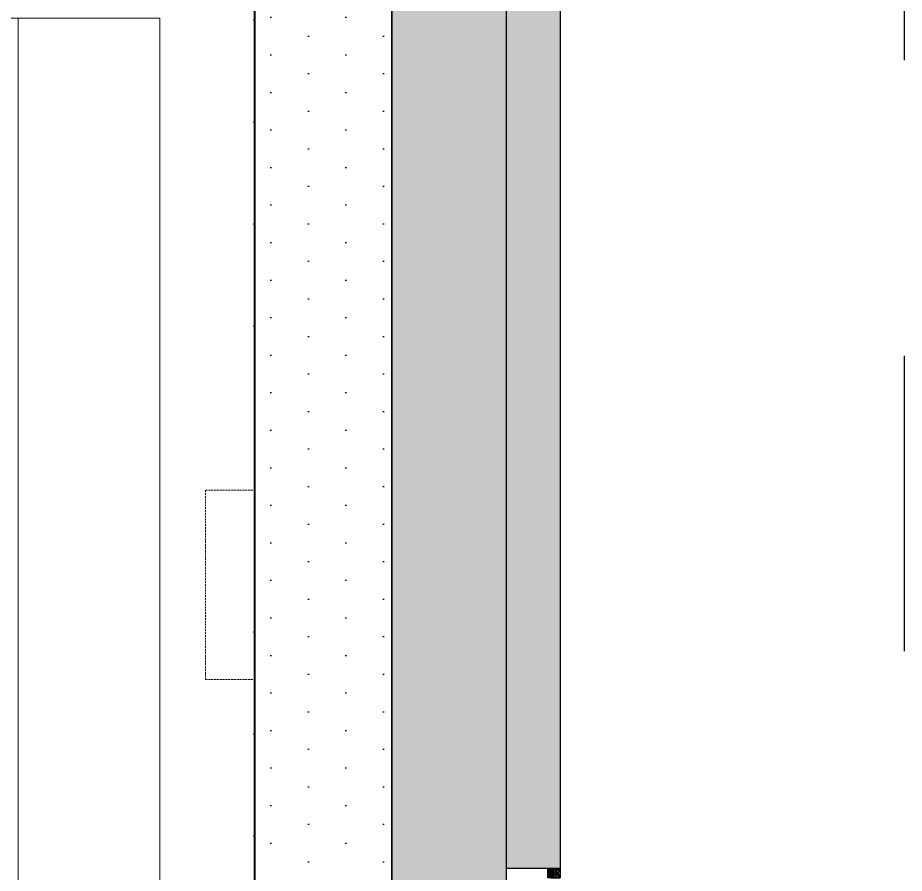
# Model space of a CAD drawing. Header units: millimetres. Extents: x 652937 to 1670132, y 1473552 to 2851037.
# Drawn here: x 720140 to 721077, y 1480074 to 1480978 of the extents above; entities that cross this region are included whole.
import ezdxf
from ezdxf.enums import TextEntityAlignment as Align

# ---------------------------------------------------------------- set-up
doc = ezdxf.new("R2010")
doc.units = ezdxf.units.MM
doc.set_wipeout_variables(frame=1)
doc.linetypes.add('HIDDEN', pattern=[0.375, 0.25, -0.125])
doc.linetypes.add('TA_GL_005.00000', pattern=[13.75, 5, -1.25, 1.25, -1.25, 5])
for name, color, linetype in [('000 - 0_SYM_DWG_GRID-BUBBLE_MAIN_COLOR_1', 7, 'Continuous'), ('000 - 0_SYM_DWG_GRIDLINE_MAIN_COLOR_251', 7, 'Continuous'), ('000 - CONCRETE_COL_HATCH_', 7, 'Continuous'), ('000 - CONCRETE_COL_WIPEOUT_', 7, 'Continuous'), ('000 - CONCRETE_WALL_MAIN_COLOR_4', 7, 'Continuous'), ('000 - EXISTING_PRECAST_MAIN_COLOR_1', 7, 'Continuous'), ('010 - ASPG_ACCESSORIES_CUT_COLOR_1', 7, 'Continuous'), ('010 - ASPG_ACCESSORIES_HATCH_', 7, 'Continuous'), ('010 - ASPG_FLASHING_HATCH_', 7, 'Continuous'), ('010 - ASPG_FLASHING_MAIN_COLOR_2', 7, 'Continuous'), ('010 - ASPG_FLASHING_MAIN_COLOR_4', 7, 'Continuous'), ('010 - ASPG_FLASHING_WIPEOUT_', 7, 'Continuous'), ('010 - ASPG_FLASING_WIPEOUT_', 7, 'Continuous'), ('010 - ASPG_FRAMING_SUB_COLOR_2', 7, 'Continuous'), ('TEXT', 7, 'Continuous')]:
    doc.layers.add(name, color=color, linetype=linetype)
doc.layers.add('010 - ASPG_ACCESSORIES_DEF_SUB', color=7, linetype='Continuous', plot=False)
doc.layers.add('A-010-M_LINE', color=7, linetype='Continuous', lineweight=9)
doc.layers.add('A-WALL', color=7, linetype='Continuous', lineweight=25)
doc.styles.add('Arial', font='arial.ttf')
doc.styles.add('TA', font='', dxfattribs={"height": 4.5})
doc.styles.get('TA').set_extended_font_data('Cordia New')

# ---------------------------------------------------------------- blocks, each defined once
blk = doc.blocks.new('1')
at = {"layer": 'A-010-M_LINE', "color": 7}
blk.add_line((274197.99, -51980.53), (278073.16, -51980.53), dxfattribs=at)
blk = doc.blocks.new('*U9146')
at = {"layer": '000 - 0_SYM_DWG_GRIDLINE_MAIN_COLOR_251', "color": 7, "linetype": 'ByBlock', "ltscale": 5}
blk.add_line((30, 0), (-372.229, 0), dxfattribs=at)
at = {"color": 7, "style": 'TA', "flags": 1}
blk.add_attdef('LOCATION', (6, -6), '', height=4.5, rotation=270, dxfattribs=at)
at = {"layer": '000 - 0_SYM_DWG_GRID-BUBBLE_MAIN_COLOR_1', "color": 7, "style": 'Arial'}
blk.add_attdef('GRID-HEAD', text='', height=4, rotation=270, dxfattribs=at).set_placement((56.875, 0), align=Align.MIDDLE_CENTER)
blk = doc.blocks.new('W-1-PP18-ST_ENT3_REV02_20260413-040446_PP18_ENT_3_Y_DIMS')
at = {"layer": '000 - 0_SYM_DWG_GRIDLINE_MAIN_COLOR_251', "color": 7, "linetype": 'TA_GL_005.00000', "xscale": 50.00000000000017, "yscale": 50.00000000000017, "zscale": 50.00000000000017, "rotation": 90}
blk.add_blockref('*U9146', (20750, 1155.78), dxfattribs=at)
blk = doc.blocks.new('*U8397')
at = {"color": 7}
blk.add_wipeout([(75, 740), (75, -740), (-75, -740), (-75, 740)], dxfattribs=at).dxf.layer = '000 - CONCRETE_COL_WIPEOUT_'
at = {"layer": '000 - CONCRETE_COL_HATCH_'}
h = blk.add_hatch(dxfattribs=at)
h.set_pattern_fill('AR-CONC', scale=0.05, style=0)
h.paths.add_polyline_path([(-75, -740), (-75, 740), (75, 740), (75, -740)])
at = {"layer": '000 - CONCRETE_WALL_MAIN_COLOR_4', "color": 7}
blk.add_lwpolyline([(-75, -740), (-75, 740), (75, 740), (75, -740), (-75, -740)], close=True, dxfattribs=at)
blk = doc.blocks.new('W-1-PP18-ST_ENT3_REV02_20260413-050421_PP18_ENT3_MAIN_PLAN')
at = {"layer": 'TEXT'}
h = blk.add_hatch(dxfattribs=at)
h.set_pattern_fill('ANSI34', scale=21.831008, angle=305.769)
h.set_pattern_definition([(230.0083, (16484.82, -22407.65), (318.622, -267.277), []), (230.0083, (16387.17, -22416.2), (318.622, -267.277), []), (230.0083, (16289.52, -22424.77), (318.622, -267.277), []), (230.0083, (16191.87, -22433.32), (318.622, -267.277), [])])
h.paths.add_polyline_path([(8351.91, -15550.1), (8350.22, 1004.77), (20060.18, 1006.6), (20061.88, -15548.27)], flags=16)
h.paths.add_polyline_path([(8201.93, -15700.13), (8201.11, 1155.65), (20210.65, 1155.93), (20211.47, -15699.85)])
at = {"layer": '000 - EXISTING_PRECAST_MAIN_COLOR_1', "color": 7, "linetype": 'HIDDEN', "lineweight": 0, "ltscale": 8}
for p, q in [((20235.97, -11094), (20235.97, -12574)), ((20385.97, -12574), (20385.97, -11094)), ((20210.99, -12173.99), (20010.99, -12173.99)), ((20010.99, -12173.99), (20010.99, -12373.99)), ((20210.99, -12173.99), (20210.99, -12248.99)), ((20245.97, -12173.99), (20235.97, -12173.99)), ((20235.97, -12373.99), (20235.97, -12173.99)), ((20245.97, -12373.99), (20245.97, -12173.99)), ((20095.97, -12248.99), (20095.97, -12298.99)), ((20095.97, -12248.99), (20235.97, -12248.99)), ((20210.99, -12248.99), (20210.99, -12298.99)), ((20235.97, -12248.99), (20235.97, -12298.99)), ((20235.97, -12293.99), (20095.97, -12293.99)), ((20095.97, -12298.99), (20235.97, -12298.99)), ((20210.99, -12298.99), (20210.99, -12373.99)), ((20010.99, -12373.99), (20210.99, -12373.99)), ((20245.97, -12373.99), (20235.97, -12373.99)), ((20235.97, -12574), (20385.97, -12574))]:
    blk.add_line(p, q, dxfattribs=at)
at = {"layer": 'A-WALL', "color": 7, "lineweight": 13}
blk.add_lwpolyline([(20062.22, 1006.47), (20062.22, -15549.89), (8352.6, -15549.94), (8350.22, 1004.77)], close=True, dxfattribs=at)
for points in [[(18512.68, -10569.28), (18512.58, -11675.02), (19962.71, -11674.81)], [(19962.1, -15449.97), (19962.71, -11674.81)]]:
    blk.add_lwpolyline(points, dxfattribs=at)
at = {"layer": 'A-WALL', "color": 7, "linetype": 'HIDDEN', "lineweight": 13, "ltscale": 8}
blk.add_lwpolyline([(20211.68, -11499.78), (20211.97, -13449.88)], dxfattribs=at)
at = {"color": 7}
blk.add_blockref('W-1-PP18-ST_ENT3_REV02_20260413-040446_PP18_ENT_3_Y_DIMS', (0, 0), dxfattribs=at)
at = {"layer": 'A-WALL', "color": 7, "linetype": 'HIDDEN', "lineweight": 13, "ltscale": 8, "rotation": 90}
blk.add_blockref('1', (-32167.96, -289748.14), dxfattribs=at)
at = {"color": 7}
blk.add_blockref('*U8397', (20310.97, -11834), dxfattribs=at)
blk = doc.blocks.new('010 - ASPG_ACCESSORIES_SLICON_SEALANT_CUT-VIEW')
at = {"layer": '010 - ASPG_ACCESSORIES_HATCH_'}
h = blk.add_hatch(dxfattribs=at)
h.set_pattern_fill('HONEY', scale=0.238199)
h.set_pattern_definition([(360, (-201291.0811, 911815.7646), (1.1344238721, 0.65495992507), [0.7562825814, -1.5125651628]), (120, (-201291.0811, 911815.7646), (-1.1344238696, 0.65495992936), [0.7562825814, -1.5125651628]), (60, (-201291.0811, 911815.7646), (2.5e-09, 1.30991985442), [-1.5125651628, 0.7562825814])])
edge = h.paths.add_edge_path()
edge.add_ellipse((-9.78, -5), major_axis=(0, -5), ratio=0.644482, start_angle=0, end_angle=360)
h = blk.add_hatch(dxfattribs=at)
h.set_pattern_fill('ANSI37', scale=0.595498)
h.set_pattern_definition([(45, (-201311.081, 911815.515), (-1.3369313545, 1.3369313545), []), (135, (-201311.081, 911815.515), (-1.3369313545, -1.3369313545), [])])
edge = h.paths.add_edge_path()
edge.add_ellipse((-9.53, -5), major_axis=(0, -5), ratio=0.644482, start_angle=0, end_angle=180)
edge.add_line((-9.53, 0), (0, 0))
edge.add_arc((9.9, -5), 11.09, 513.20373, 566.79627)
edge.add_line((0, -10), (-9.53, -10))
at = {"layer": '010 - ASPG_ACCESSORIES_CUT_COLOR_1', "color": 7}
blk.add_ellipse((-9.78, -5), major_axis=(0, -5), ratio=0.644482, dxfattribs=at)
at = {"layer": '010 - ASPG_ACCESSORIES_DEF_SUB', "color": 7, "transparency": 33554457}
blk.add_lwpolyline([(0, -10), (-13, -10), (-13, 0), (0, 0)], close=True, dxfattribs=at)
at = {"layer": '010 - ASPG_FRAMING_SUB_COLOR_2', "color": 7}
blk.add_lwpolyline([(-9.78, -10), (0, -10, -0.238199), (0, 0), (-9.78, 0)], format="xyb", dxfattribs=at)
blk = doc.blocks.new('*U9132')
at = {"color": 7}
blk.add_wipeout([(0, -52), (2990, -52), (2990, -197.1), (0, -197.1)], dxfattribs=at).dxf.layer = '010 - ASPG_FLASHING_WIPEOUT_'
at = {"layer": '010 - ASPG_FLASHING_HATCH_'}
h = blk.add_hatch(dxfattribs=at)
h.set_pattern_fill('DOTS', scale=0.5)
h.set_pattern_definition([(0, (0, 0), (19.84375, 39.6875), [0, -39.6875])])
h.paths.add_polyline_path([(0, -52), (2990, -52), (2990, -197.1), (0, -197.1)])
at = {"layer": '010 - ASPG_FLASHING_MAIN_COLOR_2', "color": 7}
blk.add_lwpolyline([(0, -52), (2990, -52), (2990, -197.1), (0, -197.1)], close=True, dxfattribs=at)
at = {"color": 7}
blk.add_wipeout([(0, 69.3), (2990, 69.3), (2990, -52), (0, -52)], dxfattribs=at).dxf.layer = '010 - ASPG_FLASING_WIPEOUT_'
at = {"layer": '010 - ASPG_FLASHING_HATCH_'}
h = blk.add_hatch(dxfattribs=at)
h.set_pattern_fill('DOTS', scale=0.1)
h.set_pattern_definition([(0, (0, 0), (3.96875, 7.9375), [0, -7.9375])])
h.paths.add_polyline_path([(0, 69.3), (2990, 69.3), (2990, -52), (0, -52)])
at = {"layer": '010 - ASPG_FLASHING_MAIN_COLOR_4', "color": 7}
blk.add_lwpolyline([(0, 69.3), (2990, 69.3), (2990, -52), (0, -52)], close=True, dxfattribs=at)
blk = doc.blocks.new('W-1-PP18-ST_ENT3_REV02_20260618-221618_LOPF_FLASHING')
at = {"color": 7, "xscale": -1, "rotation": 270}
blk.add_blockref('*U9132', (20393.52, -14024.84), dxfattribs=at)

msp = doc.modelspace()

# ---------------------------------------------------------------- block references
at = {"color": 7}
msp.add_blockref('W-1-PP18-ST_ENT3_REV02_20260413-050421_PP18_ENT3_MAIN_PLAN', (700327.4222, 1492652.7123), dxfattribs=at)

# ---------------------------------------------------------------- next in the draw order: block references
for name, p in [('W-1-PP18-ST_ENT3_REV02_20260618-221618_LOPF_FLASHING', (700193.9006, 1492603.5552)), ('010 - ASPG_ACCESSORIES_SLICON_SEALANT_CUT-VIEW', (720713.3898, 1480078.7165))]:
    msp.add_blockref(name, p, dxfattribs=at)

doc.saveas('drawing.dxf')
